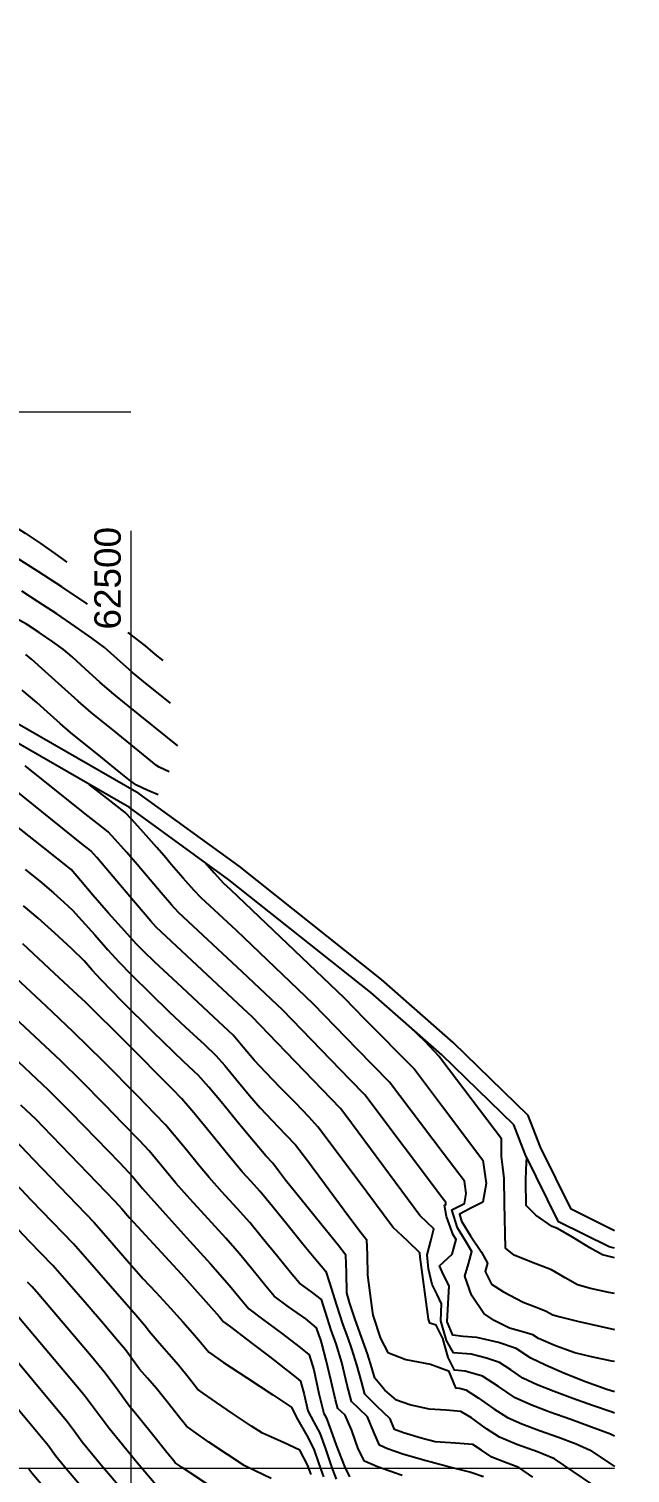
# Model space of a CAD drawing. Extents: x 62300 to 62842, y 108162 to 108787.
# Drawn here: x 62495.2 to 62523.6, y 108649.8 to 108718.1 of the extents above; entities that cross this region are included whole.
import ezdxf
from ezdxf.enums import TextEntityAlignment as Align

# ---------------------------------------------------------------- set-up
doc = ezdxf.new("R2010")
doc.units = 0
doc.header["$LTSCALE"] = 0.999985
doc.header["$MEASUREMENT"] = 0
for name, color, linetype in [('coordinate', 2, 'Continuous'), ('curve livello 1m', 2, 'Continuous'), ('curve livello 5m', 7, 'Continuous'), ('Strade', 7, 'Continuous')]:
    doc.layers.add(name, color=color, linetype=linetype)
doc.styles.add('ARIAL', font='arial.ttf')

msp = doc.modelspace()

# ---------------------------------------------------------------- linework, layer by layer
at = {"layer": 'coordinate', "linetype": 'Continuous', "lineweight": 0}
for p, q in [((62421.182, 108700), (62500, 108700)), ((62500, 108694.377), (62500, 108403.974)), ((62340.187, 108650), (62522.9, 108650))]:
    msp.add_line(p, q, dxfattribs=at)
at = {"layer": 'curve livello 1m', "flags": 128}
for points in [[(62497.953, 108690.893), (62497.883, 108690.942), (62496.734, 108691.717), (62495.621, 108692.446), (62494.628, 108693.074), (62494.628, 108693.074), (62493.821, 108693.52), (62492.568, 108694.568), (62486.296, 108699.941), (62485.19, 108700.658), (62482.867, 108702.189), (62476.459, 108706.364), (62474.715, 108707.482), (62473.833, 108708.125), (62472.786, 108708.918), (62471.691, 108709.771), (62470.664, 108710.591), (62469.824, 108711.288)], [(62485.897, 108701.83), (62486.009, 108701.757), (62486.011, 108701.756), (62486.012, 108701.755), (62493.839, 108695.049), (62494.186, 108694.759), (62494.409, 108694.636), (62495.002, 108694.256), (62495.707, 108693.783), (62496.405, 108693.298), (62496.975, 108692.884)], [(62501.877, 108686.206), (62500.524, 108687.304), (62500.079, 108687.665), (62499.363, 108688.305), (62498.759, 108688.84), (62498.759, 108688.84), (62498.16, 108689.287), (62497.375, 108689.841), (62496.499, 108690.44), (62495.625, 108691.017), (62494.848, 108691.511)], [(62501.532, 108688.225), (62501.174, 108688.516), (62501.056, 108688.612), (62500.705, 108688.924), (62499.954, 108689.488), (62499.868, 108689.549)], [(62501.817, 108682.969), (62501.343, 108683.186), (62501.212, 108683.269), (62500.957, 108683.475), (62499.226, 108684.88), (62498.127, 108685.77), (62497.509, 108686.312), (62496.735, 108687.009), (62495.949, 108687.716), (62495.295, 108688.292), (62495.295, 108688.292), (62495.026, 108688.512)], [(62501.298, 108681.872), (62500.783, 108682.091), (62500.28, 108682.337), (62500.28, 108682.337), (62499.998, 108682.516), (62499.449, 108682.96), (62498.577, 108683.668), (62497.151, 108684.822), (62496.663, 108685.253), (62496.067, 108685.79), (62495.555, 108686.243), (62495.555, 108686.243), (62494.855, 108686.834)], [(62522.9, 108653.612), (62522.535, 108653.732), (62521.537, 108654.095), (62520.534, 108654.489), (62519.631, 108654.872), (62518.937, 108655.201), (62518.937, 108655.201), (62518.245, 108655.661), (62517.412, 108655.944), (62516.391, 108656.191), (62516.391, 108656.191), (62515.739, 108656.24), (62515.245, 108656.29), (62515.245, 108656.29), (62514.987, 108656.932), (62515.035, 108657.797), (62515.076, 108658.637), (62514.813, 108659.145), (62514.615, 108659.579), (62514.615, 108659.579), (62515.215, 108660.128), (62515.411, 108660.821), (62515.271, 108661.047), (62514.946, 108661.917), (62514.853, 108662.443), (62514.853, 108662.443), (62514.912, 108662.474), (62514.912, 108662.58), (62514.81, 108662.716), (62511.087, 108667.668), (62510.384, 108668.381), (62507.194, 108671.676), (62505.282, 108673.496), (62502.265, 108676.307), (62501.929, 108676.674), (62501.439, 108677.229), (62501.439, 108677.229), (62500.916, 108677.844), (62500.309, 108678.569), (62499.82, 108679.143), (62499.82, 108679.143), (62499.269, 108679.759), (62498.924, 108680.127), (62498.924, 108680.127), (62498.412, 108680.529), (62497.843, 108680.974), (62495.94, 108682.51), (62494.999, 108683.24)], [(62522.9, 108655.049), (62522.779, 108655.072), (62521.811, 108655.265), (62521.029, 108655.459), (62521.029, 108655.459), (62520.11, 108655.786), (62519.305, 108656.136), (62519.305, 108656.136), (62519.039, 108656.313), (62518.503, 108656.468), (62517.939, 108656.627), (62517.939, 108656.627), (62517.207, 108656.99), (62516.718, 108657.319), (62516.718, 108657.319), (62516.134, 108658.189), (62515.819, 108659.087), (62515.819, 108659.087), (62515.989, 108659.681), (62516.151, 108660.263), (62516.151, 108660.263), (62515.851, 108660.765), (62515.466, 108661.37), (62515.466, 108661.37), (62515.208, 108662.232), (62515.793, 108662.536), (62515.878, 108663.002), (62515.793, 108663.582), (62515.793, 108663.582), (62514.783, 108664.916), (62512.257, 108668.277), (62510.726, 108669.829), (62508.653, 108671.971), (62504.999, 108675.448), (62503.332, 108677.001), (62503.007, 108677.352), (62502.488, 108677.932), (62501.93, 108678.567), (62501.93, 108678.567), (62501.576, 108678.985), (62501.238, 108679.384), (62501.238, 108679.384), (62500.611, 108680.09), (62500.054, 108680.702), (62499.734, 108681.037), (62499.734, 108681.037), (62498.874, 108681.711), (62498.037, 108682.367)], [(62522.9, 108651.522), (62522.716, 108651.606), (62521.818, 108651.949), (62520.833, 108652.3), (62519.846, 108652.651), (62518.94, 108652.996), (62518.201, 108653.331), (62518.201, 108653.331), (62517.404, 108653.865), (62516.658, 108654.357), (62516.658, 108654.357), (62515.836, 108654.592), (62515.327, 108654.636), (62515.024, 108655.236), (62514.772, 108656.132), (62514.465, 108656.777), (62514.465, 108656.777), (62514.166, 108656.868), (62514.092, 108657.051), (62513.709, 108659.987), (62513.68, 108660.197), (62513.121, 108660.74), (62512.404, 108661.407), (62512.404, 108661.407), (62510.77, 108663.612), (62508.864, 108666.162), (62508.429, 108666.636), (62507.796, 108667.29), (62507.078, 108668.021), (62506.389, 108668.728), (62505.843, 108669.312), (62505.843, 108669.312), (62505.321, 108669.936), (62504.852, 108670.493), (62504.852, 108670.493), (62503.941, 108671.356), (62502.428, 108672.755), (62501.129, 108673.969), (62501.129, 108673.969), (62500.638, 108674.449), (62500.264, 108674.825), (62500.264, 108674.825), (62499.715, 108675.421), (62498.952, 108676.271), (62498.201, 108677.122), (62498.201, 108677.122), (62497.618, 108677.816), (62497.172, 108678.341), (62497.172, 108678.341), (62495.867, 108679.385), (62493.445, 108681.287)], [(62503.521, 108678.676), (62503.952, 108678.178), (62504.399, 108677.695), (62504.715, 108677.4), (62510.111, 108672.266), (62511.068, 108671.278), (62513.426, 108668.886), (62514.757, 108667.116), (62516.673, 108664.583), (62516.834, 108663.483), (62516.673, 108662.597), (62516.102, 108662.306), (62515.564, 108662.021), (62515.662, 108661.692), (62516.079, 108661.003), (62516.608, 108660.231), (62516.892, 108659.706), (62516.779, 108659.307), (62517.084, 108658.709), (62517.642, 108658.349), (62518.578, 108657.862), (62519.113, 108657.654), (62519.64, 108657.45), (62519.977, 108657.253), (62520.336, 108657.16), (62521.158, 108656.964), (62522.276, 108656.703), (62522.9, 108656.561)], [(62494.996, 108678.333), (62495.699, 108677.779), (62496.344, 108677.242), (62496.837, 108676.794), (62497.237, 108676.412), (62497.692, 108675.919), (62498.293, 108675.239), (62498.914, 108674.535), (62499.433, 108673.967), (62500.042, 108673.349), (62500.928, 108672.472), (62501.825, 108671.6), (62502.594, 108670.881), (62503.491, 108670.052), (62504.03, 108669.541), (62504.448, 108669.06), (62505.02, 108668.366), (62505.62, 108667.636), (62506.12, 108667.05), (62506.673, 108666.469), (62507.329, 108665.8), (62507.796, 108665.303), (62508.32, 108664.621), (62509.17, 108663.472), (62510.097, 108662.216), (62510.852, 108661.213), (62511.164, 108660.824), (62511.189, 108660.093), (62511.205, 108659.134), (62511.418, 108657.576), (62511.461, 108657.241), (62511.83, 108656.14), (62512.178, 108655.475), (62513.029, 108655.152), (62514.197, 108654.929), (62515.047, 108654.606), (62515.369, 108653.809), (62515.558, 108653.793), (62515.864, 108653.706), (62516.454, 108653.336), (62517.186, 108652.812), (62517.833, 108652.396), (62518.513, 108652.095), (62519.354, 108651.783), (62520.247, 108651.467), (62521.083, 108651.157), (62521.752, 108650.858), (62522.9, 108650.079)], [(62523.642, 108648.011), (62520.062, 108650.442), (62519.258, 108650.776), (62518.28, 108651.124), (62517.465, 108651.461), (62517.465, 108651.461), (62516.838, 108651.869), (62516.131, 108652.377), (62515.624, 108652.685), (62515.624, 108652.685), (62514.937, 108652.74), (62514.125, 108652.791), (62514.125, 108652.791), (62513.211, 108653.003), (62512.578, 108653.227), (62512.578, 108653.227), (62512.024, 108653.69), (62511.556, 108654.264), (62511.556, 108654.264), (62511.407, 108654.754), (62511.211, 108655.418), (62511.211, 108655.418), (62510.93, 108656.201), (62510.626, 108657.044), (62510.626, 108657.044), (62510.362, 108657.848), (62510.228, 108658.293), (62510.228, 108658.293), (62510.214, 108659.259), (62510.184, 108660.089), (62509.819, 108660.564), (62509.004, 108661.567), (62508.065, 108662.718), (62507.331, 108663.636), (62507.331, 108663.636), (62506.999, 108664.082), (62506.728, 108664.443), (62506.728, 108664.443), (62506.397, 108664.788), (62505.805, 108665.477), (62505.091, 108666.341), (62504.354, 108667.241), (62503.693, 108668.037), (62503.209, 108668.588), (62503.209, 108668.588), (62502.52, 108669.231), (62501.051, 108670.66), (62499.6, 108672.096), (62498.602, 108673.109), (62498.602, 108673.109), (62498.18, 108673.58), (62497.789, 108674.014), (62497.789, 108674.014), (62497.206, 108674.578), (62496.402, 108675.325), (62495.617, 108676.032), (62495.617, 108676.032), (62494.93, 108676.612)], [(62519.04, 108649.58), (62518.373, 108650.026), (62518.373, 108650.026), (62517.738, 108650.275), (62517.097, 108650.526), (62517.097, 108650.526), (62516.612, 108650.854), (62516.193, 108651.127), (62516.193, 108651.127), (62515.381, 108651.192), (62514.417, 108651.253), (62514.417, 108651.253), (62513.752, 108651.417), (62512.91, 108651.671), (62512.91, 108651.671), (62512.492, 108651.833), (62512.274, 108652.344), (62511.655, 108652.936), (62511.081, 108653.499), (62511.081, 108653.499), (62510.932, 108654.099), (62510.699, 108654.9), (62510.466, 108655.652), (62510.466, 108655.652), (62510.27, 108656.201), (62510.057, 108656.791), (62510.057, 108656.791), (62509.763, 108657.711), (62509.433, 108658.773), (62509.252, 108659.315), (62509.252, 108659.315), (62509.191, 108659.361), (62508.841, 108659.763), (62508.215, 108660.529), (62507.456, 108661.469), (62506.705, 108662.393), (62506.107, 108663.112), (62506.107, 108663.112), (62505.697, 108663.567), (62505.279, 108664.031), (62505.279, 108664.031), (62504.596, 108664.846), (62503.769, 108665.856), (62502.981, 108666.816), (62502.415, 108667.483), (62502.415, 108667.483), (62501.96, 108667.955), (62499.77, 108670.159), (62497.869, 108672.037), (62497.869, 108672.037), (62497.495, 108672.388), (62496.394, 108673.424), (62494.889, 108674.822)], [(62512.843, 108649.647), (62511.682, 108650.063), (62511.068, 108650.336), (62511.068, 108650.336), (62510.772, 108650.916), (62510.469, 108651.785), (62510.144, 108652.503), (62510.144, 108652.503), (62509.811, 108652.826), (62509.695, 108653.243), (62509.483, 108654.115), (62509.244, 108655.109), (62509.045, 108655.895), (62509.045, 108655.895), (62508.978, 108656.12), (62508.918, 108656.285), (62508.802, 108656.65), (62508.29, 108657.072), (62507.471, 108657.631), (62506.794, 108658.147), (62506.794, 108658.147), (62506.398, 108658.616), (62505.735, 108659.436), (62505.156, 108660.139), (62504.494, 108660.886), (62503.661, 108661.803), (62502.82, 108662.727), (62502.134, 108663.499), (62502.134, 108663.499), (62501.469, 108664.302), (62500.874, 108665.018), (62500.874, 108665.018), (62500.415, 108665.507), (62499.629, 108666.322), (62498.753, 108667.221), (62498.753, 108667.221), (62497.646, 108668.334), (62496.686, 108669.282), (62496.686, 108669.282), (62494.497, 108671.338)], [(62492.998, 108670.813), (62496.095, 108667.905), (62496.584, 108667.421), (62497.149, 108666.853), (62498.369, 108665.602), (62499.464, 108664.466), (62500.103, 108663.786), (62500.562, 108663.233), (62501.497, 108662.181), (62502.642, 108660.92), (62503.778, 108659.671), (62504.681, 108658.653), (62504.681, 108658.653), (62505.196, 108658.023), (62505.596, 108657.54), (62506.239, 108657.059), (62507.13, 108656.396), (62508.028, 108655.706), (62508.451, 108655.371), (62508.671, 108654.652), (62508.9, 108653.539), (62509.148, 108652.593), (62509.252, 108652.398), (62509.469, 108651.793), (62509.719, 108651.084), (62510.125, 108650.087), (62510.357, 108649.588)], [(62522.9, 108658.264), (62522.639, 108658.319), (62521.763, 108658.506), (62521.156, 108658.676), (62521.156, 108658.676), (62520.573, 108659.012), (62519.922, 108659.395), (62519.922, 108659.395), (62518.979, 108659.755), (62518.149, 108660.082), (62518.149, 108660.082), (62517.747, 108660.407), (62517.694, 108662.525), (62517.673, 108663.717), (62517.612, 108664.246), (62517.553, 108664.759), (62517.553, 108664.759), (62517.553, 108665.585), (62514.73, 108669.317), (62514.596, 108669.495), (62513.94, 108670.195), (62513.249, 108670.861)], [(62494.784, 108667.203), (62495.503, 108666.527), (62495.545, 108666.486), (62495.845, 108666.174), (62499.243, 108662.646), (62499.571, 108662.272), (62499.94, 108661.85), (62502.383, 108659.193), (62504.205, 108657.167), (62504.398, 108656.933), (62504.72, 108656.693), (62505.686, 108655.955), (62506.58, 108655.268), (62507.322, 108654.692), (62507.834, 108654.289), (62508.035, 108654.121), (62508.203, 108653.485), (62508.386, 108652.721), (62508.657, 108652.21), (62508.958, 108651.652), (62509.223, 108650.924), (62509.503, 108650.067), (62509.73, 108649.479)], [(62494.177, 108665.896), (62495.392, 108664.613), (62498.265, 108661.629), (62498.918, 108660.89), (62499.817, 108659.854), (62500.592, 108658.971), (62501.184, 108658.325), (62501.884, 108657.569), (62502.465, 108656.934), (62502.929, 108656.408), (62503.309, 108655.967), (62503.692, 108655.487), (62504.393, 108655.001), (62505.473, 108654.29), (62506.731, 108653.47), (62507.538, 108652.934), (62507.62, 108652.87), (62507.625, 108652.848), (62507.912, 108652.282), (62508.329, 108651.547), (62508.664, 108650.906), (62508.911, 108650.2), (62509.132, 108649.589)], [(62506.649, 108649.511), (62505.893, 108649.867), (62505.37, 108650.129), (62505.37, 108650.129), (62504.576, 108650.642), (62503.702, 108651.233), (62502.985, 108651.731), (62502.639, 108651.985), (62502.639, 108651.985), (62502.302, 108652.396), (62501.721, 108653.136), (62501.212, 108653.772), (62501.212, 108653.772), (62500.787, 108654.258), (62500.413, 108654.688), (62500.413, 108654.688), (62500.085, 108655.137), (62499.746, 108655.601), (62499.746, 108655.601), (62499.374, 108656.05), (62498.705, 108656.839), (62497.939, 108657.733), (62497.939, 108657.733), (62496.976, 108658.842), (62496.308, 108659.596), (62496.308, 108659.596), (62495.209, 108660.738), (62491.461, 108664.696)], [(62503.655, 108649.227), (62502.428, 108650.037), (62502.428, 108650.037), (62502.106, 108650.259), (62502.033, 108650.344), (62501.768, 108650.665), (62500.897, 108651.757), (62500.164, 108652.674), (62500.164, 108652.674), (62499.96, 108652.908), (62499.388, 108653.691), (62498.797, 108654.501), (62498.797, 108654.501), (62498.148, 108655.283), (62496.981, 108656.661), (62495.644, 108658.221), (62495.644, 108658.221), (62495.33, 108658.58), (62495.118, 108658.8)], [(62501.477, 108648.875), (62500.312, 108650.252), (62498.973, 108651.874), (62497.94, 108653.274), (62497.848, 108653.401), (62497.637, 108653.649), (62494.439, 108657.446)], [(62500.849, 108647.492), (62498.59, 108650.16), (62497.708, 108651.229), (62497.336, 108651.733), (62496.965, 108652.237), (62496.965, 108652.237), (62496.316, 108653.022), (62493.575, 108656.276)], [(62499.592, 108644.725), (62495.322, 108649.769), (62495.172, 108649.946)]]:
    msp.add_lwpolyline(points, dxfattribs=at)
at = {"layer": 'curve livello 5m', "flags": 128}
for points in [[(62502.222, 108684.188), (62499.875, 108686.092), (62499.103, 108686.717), (62498.544, 108687.21), (62497.86, 108687.828), (62497.225, 108688.401), (62496.813, 108688.756), (62496.813, 108688.756), (62496.318, 108689.117), (62495.672, 108689.559), (62495.067, 108689.948), (62495.067, 108689.948), (62494.435, 108690.305), (62493.39, 108690.875), (62493.39, 108690.875), (62493.095, 108691.03), (62492.835, 108691.255), (62490.891, 108692.881)], [(62522.9, 108652.606), (62522.796, 108652.645), (62521.865, 108652.974), (62520.932, 108653.304), (62520.042, 108653.632), (62519.239, 108653.953), (62518.569, 108654.266), (62517.992, 108654.652), (62517.451, 108655.009), (62516.85, 108655.213), (62516.113, 108655.391), (62515.286, 108655.463), (62514.941, 108656.052), (62514.674, 108656.983), (62514.715, 108657.784), (62514.507, 108658.218), (62514.268, 108658.698), (62514.095, 108659.441), (62514.029, 108660.098), (62514.214, 108660.769), (62514.348, 108661.336), (62513.681, 108661.969), (62510.183, 108666.687), (62509.933, 108667.021), (62507.364, 108669.699), (62505.736, 108671.381), (62505.565, 108671.543), (62501.197, 108675.613), (62500.948, 108675.891), (62500.126, 108676.858), (62499.171, 108677.998), (62498.401, 108678.902), (62498.114, 108679.217), (62497.95, 108679.346), (62497.768, 108679.489), (62493.93, 108682.586)], [(62516.708, 108649.598), (62516.054, 108649.805), (62514.979, 108650.086), (62513.811, 108650.389), (62512.877, 108650.659), (62512.159, 108650.916), (62511.78, 108651.085), (62511.505, 108651.706), (62511.209, 108652.424), (62510.813, 108652.802), (62510.446, 108653.162), (62510.25, 108653.933), (62509.988, 108654.997), (62509.722, 108655.886), (62509.488, 108656.538), (62509.221, 108657.382), (62509.027, 108657.982), (62508.557, 108658.341), (62507.992, 108658.754), (62507.62, 108659.188), (62506.961, 108660), (62506.227, 108660.908), (62505.631, 108661.625), (62505.04, 108662.289), (62504.316, 108663.083), (62503.707, 108663.765), (62503.215, 108664.352), (62502.619, 108665.079), (62502.052, 108665.77), (62501.644, 108666.251), (62501.143, 108666.779), (62500.356, 108667.588), (62498.708, 108669.246), (62497.278, 108670.659), (62495.996, 108671.863), (62494.104, 108673.643)], [(62508.534, 108649.699), (62508.37, 108650.159), (62508, 108650.851), (62507.227, 108651.214), (62506.239, 108651.655), (62505.718, 108651.99), (62504.82, 108652.588), (62504.063, 108653.104), (62503.45, 108653.53), (62503.166, 108653.736), (62502.774, 108654.222), (62502.261, 108654.869), (62501.797, 108655.403), (62501.25, 108656.021), (62500.866, 108656.468), (62500.695, 108656.702), (62500.234, 108657.246), (62498.493, 108659.25), (62497.287, 108660.613), (62495.3, 108662.675), (62492.819, 108665.296)], [(62500.22, 108646.108), (62496.869, 108650.068), (62496.443, 108650.583), (62496.085, 108651.069), (62494.754, 108652.679), (62492.711, 108655.106), (62489.939, 108658.09), (62488.838, 108659.254), (62488.186, 108660.041), (62487.442, 108660.966), (62486.941, 108661.554), (62486.665, 108661.781), (62486.131, 108662.207), (62485.509, 108662.688), (62485.02, 108663.068), (62484.319, 108663.7), (62483.626, 108664.347)], [(62522.9, 108659.965), (62522.334, 108660.098), (62521.727, 108660.431), (62520.914, 108660.934), (62520.203, 108661.34), (62519.949, 108661.438), (62519.179, 108661.973), (62518.722, 108662.431), (62518.722, 108662.448), (62518.702, 108663.587), (62518.72, 108664.147), (62518.751, 108664.707)]]:
    msp.add_lwpolyline(points, dxfattribs=at)
at = {"layer": 'Strade', "linetype": 'Continuous', "flags": 128}
for points in [[(62522.9, 108661.238), (62520.848, 108662.261), (62519.403, 108665.193), (62518.818, 108666.699), (62515.27, 108670.151), (62511.874, 108673.133), (62505.133, 108678.494), (62500.378, 108681.944), (62492.196, 108686.644), (62483.788, 108690.227), (62474.728, 108693.007), (62466.963, 108694.878), (62460.07, 108696.526), (62455.747, 108698.968), (62453.189, 108700.302), (62450.107, 108701.841), (62448.064, 108703.91), (62447.27, 108707.085), (62442.45, 108712.599), (62435.509, 108718.13)], [(62522.9, 108660.411), (62522.644, 108660.472), (62520.25, 108661.665), (62518.67, 108664.871), (62518.135, 108666.247), (62514.727, 108669.563), (62511.361, 108672.519), (62504.649, 108677.857), (62499.943, 108681.272), (62491.839, 108685.927), (62483.513, 108689.475), (62474.517, 108692.235), (62466.776, 108694.1), (62459.774, 108695.774), (62455.365, 108698.265), (62452.825, 108699.589), (62449.631, 108701.185), (62447.341, 108703.504), (62446.541, 108706.704), (62441.895, 108712.018), (62435.063, 108717.462)]]:
    msp.add_lwpolyline(points, dxfattribs=at)

# ---------------------------------------------------------------- texts
at = {"layer": 'coordinate', "color": 1, "style": 'ARIAL'}
msp.add_text('62500', height=1.25, rotation=90, dxfattribs=at).set_placement((62499.527, 108694.553), align=Align.RIGHT)

doc.saveas('drawing.dxf')
